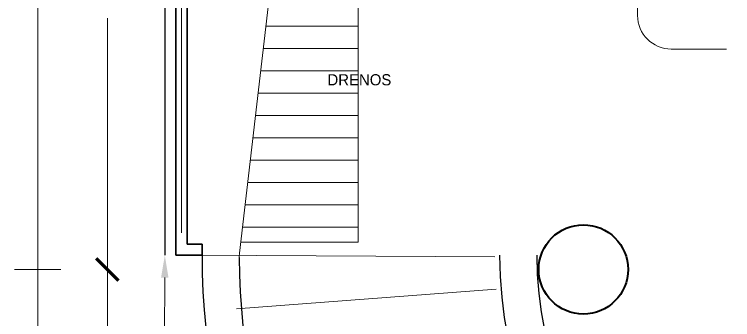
# Model space of a CAD drawing. Header units: inches. Extents: x 13 to 261, y -112 to -47.
# Drawn here: x 157.37 to 167.02, y -92.69 to -88.59 of the extents above; entities that cross this region are included whole.
import ezdxf

# ---------------------------------------------------------------- set-up
doc = ezdxf.new("R2010")
doc.units = ezdxf.units.IN
doc.header["$MEASUREMENT"] = 0
doc.linetypes.add('ACAD_ISO04W100', pattern=[30, 24, -3, 0, -3])
for name, color, linetype, lineweight in [('BANQUETA', 2, 'Continuous', 18), ('COLUMNAS', 20, 'Continuous', 40), ('COTAS', 192, 'Continuous', 13), ('EJES', 1, 'ACAD_ISO04W100', 13), ('MUROS', 5, 'Continuous', 35), ('RAMPAS', 50, 'Continuous', 25), ('SIMBOLOGIA', 10, 'Continuous', 18), ('TERRENO', 8, 'Continuous', 25), ('TEXTOS', 124, 'Continuous', 30)]:
    doc.layers.add(name, color=color, linetype=linetype, lineweight=lineweight)

# ---------------------------------------------------------------- blocks, each defined once
blk = doc.blocks.new('_ArchTick')
at = {"color": 0, "linetype": 'ByBlock', "const_width": 0.15}
blk.add_lwpolyline([(-0.5, -0.5), (0.5, 0.5)], dxfattribs=at)

msp = doc.modelspace()

# ---------------------------------------------------------------- linework, layer by layer
at = {"layer": 'BANQUETA'}
msp.add_line((161.0869, -85.8342), (160.3936, -91.7976), dxfattribs=at)
at = {"layer": 'COLUMNAS'}
msp.add_circle((165.0164, -92.0164), 0.6, dxfattribs=at)
at = {"layer": 'COTAS', "color": 1}
for p, q in [((157.6833, -100.6268), (157.6833, -76.5551)), ((158.6178, -92.0164), (158.6178, -88.6374)), ((157.9928, -92.0164), (157.3678, -92.0164)), ((157.9928, -92.0164), (157.3678, -92.0164)), ((158.6178, -92.0164), (158.6178, -93.924))]:
    msp.add_line(p, q, dxfattribs=at)
at = {"layer": 'COTAS', "ltscale": 0.08}
msp.add_arc((160.8903, -91.8554), 0.5, 173.369, 180.19247, dxfattribs=at)
at = {"layer": 'EJES', "color": 1, "ltscale": 0.3}
msp.add_line((159.6152, -47.925), (159.6152, -91.8268), dxfattribs=at)
at = {"layer": 'EJES'}
for p, q in [((161.9902, -78.7268), (161.9902, -91.6481)), ((161.9902, -91.6481), (160.411, -91.6481)), ((161.9902, -91.6481), (161.9902, -91.6481)), ((163.8262, -91.848), (159.8262, -91.8268)), ((163.8449, -92.2808), (160.3549, -92.5448))]:
    msp.add_line(p, q, dxfattribs=at)
at = {"layer": 'EJES', "ltscale": 0.3}
for p, q in [((160.7482, -88.7481), (161.9902, -88.7481)), ((160.7133, -89.0481), (161.9902, -89.0481)), ((160.6784, -89.3481), (161.9902, -89.3481)), ((160.6435, -89.6481), (161.9902, -89.6481)), ((160.6086, -89.9481), (161.9902, -89.9481)), ((160.5738, -90.2481), (161.9902, -90.2481)), ((160.5389, -90.5481), (161.9902, -90.5481)), ((160.504, -90.8481), (161.9902, -90.8481)), ((160.4691, -91.1481), (161.9902, -91.1481)), ((160.4343, -91.4481), (161.9902, -91.4481))]:
    msp.add_line(p, q, dxfattribs=at)
at = {"layer": 'EJES'}
msp.add_lwpolyline([(159.3894, -92.1268), (159.3767, -96.5298)], dxfattribs=at)
msp.add_solid([(159.3394, -92.1267), (159.3902, -91.8268), (159.4394, -92.1269)], dxfattribs=at)
at = {"layer": 'MUROS'}
for p, q in [((159.5402, -63.6268), (159.5402, -91.8268)), ((159.6902, -63.6268), (159.6902, -91.6768)), ((159.6902, -91.6768), (159.8902, -91.6768)), ((159.8902, -91.6768), (159.8902, -91.8268)), ((159.5402, -91.8268), (159.8902, -91.8268))]:
    msp.add_line(p, q, dxfattribs=at)
at = {"layer": 'RAMPAS'}
for radius, start in [(9.5, 180), (9, 180.19247), (5.5, 180), (5, 180)]:
    msp.add_arc((169.3902, -91.8268), radius, start, 270, dxfattribs=at)
at = {"layer": 'SIMBOLOGIA'}
for p, q in [((165.7449, -88.2284), (165.7449, -88.6012)), ((166.1964, -89.0536), (166.3373, -89.0536)), ((166.3373, -89.0536), (166.938, -89.0536))]:
    msp.add_line(p, q, dxfattribs=at)
msp.add_arc((166.1973, -88.6012), 0.4524, 180, 269.8944, dxfattribs=at)
at = {"layer": 'TERRENO'}
msp.add_line((159.3902, -51.8268), (159.3902, -91.8268), dxfattribs=at)

# ---------------------------------------------------------------- block references
at = {"layer": 'COTAS', "color": 1, "xscale": 0.3, "yscale": 0.3, "zscale": 0.3}
for rotation in [90, 270]:
    msp.add_blockref('_ArchTick', (158.6178, -92.0164), dxfattribs=dict(at, rotation=rotation))

# ---------------------------------------------------------------- texts
at = {"layer": 'TEXTOS', "color": 0}
msp.add_text('DRENOS', height=0.15, dxfattribs=at).set_placement((161.5765, -89.5416))

doc.saveas('drawing.dxf')
